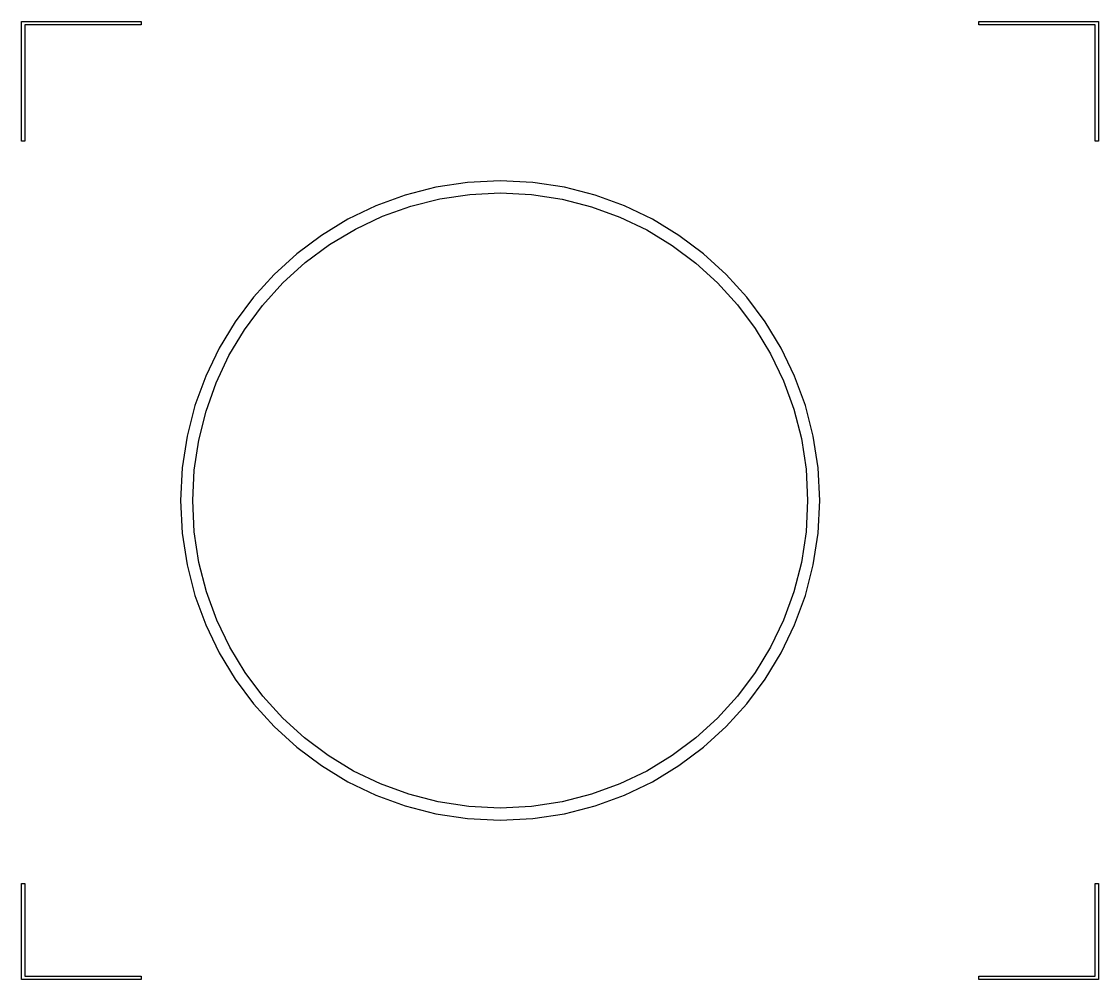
# Model space of a CAD drawing. Extents: x 0 to 9, y 0 to 8.
import ezdxf

# ---------------------------------------------------------------- set-up
doc = ezdxf.new("R2010")
doc.units = 0
doc.layers.add('Layer_1', color=7, linetype='CONTINUOUS')

msp = doc.modelspace()

# ---------------------------------------------------------------- linework, layer by layer
at = {"layer": 'Layer_1', "color": 7}
for points in [[(1.000015, 7.999999), (1.000015, 7.971613), (0.028332, 7.971613), (0.028332, 6.999984), (0, 6.999984), (0, 7.985778), (0, 7.999999), (1.000015, 7.999999), (1.000015, 7.999999)], [(9, 7.999999), (9, 6.999984), (8.971668, 6.999984), (8.971668, 7.971613), (7.999984, 7.971613), (7.999984, 7.999999), (9, 7.999999), (9, 7.999999)], [(0.028332, 0.799978), (0.028332, 0.028332), (1.000015, 0.028332), (1.000015, 0), (0, 0), (0, 0.799978), (0.028332, 0.799978), (0.028332, 0.799978)], [(8.99999, 0.799978), (8.99999, 0), (7.999977, 0), (7.999977, 0.028332), (8.971658, 0.028332), (8.971658, 0.799978), (8.99999, 0.799978), (8.99999, 0.799978)]]:
    msp.add_lwpolyline(points, close=True, dxfattribs=at)
for points in [[(3.999971, 6.670632), (3.726956, 6.656841), (3.461818, 6.616364), (3.205903, 6.550544), (2.960552, 6.460725), (2.727109, 6.348251), (2.506919, 6.214464), (2.301323, 6.060708), (2.111666, 5.888327), (1.93929, 5.698665), (1.785539, 5.493064), (1.651757, 5.272869), (1.539286, 5.039422), (1.449471, 4.794068), (1.383654, 4.53815), (1.343178, 4.273011), (1.329388, 3.999995), (1.343178, 3.726978), (1.383654, 3.461839), (1.449471, 3.205921), (1.539286, 2.960567), (1.651757, 2.72712), (1.785539, 2.506925), (1.93929, 2.301324), (2.111666, 2.111662), (2.301323, 1.939281), (2.506919, 1.785525), (2.727109, 1.651738), (2.960552, 1.539264), (3.205903, 1.449445), (3.461818, 1.383625), (3.726956, 1.343148), (3.999971, 1.329357), (4.272987, 1.343148), (4.538126, 1.383625), (4.794045, 1.449445), (5.039399, 1.539264), (5.272845, 1.651738), (5.493041, 1.785525), (5.698641, 1.939281), (5.888304, 2.111662), (6.060685, 2.301324), (6.21444, 2.506925), (6.348227, 2.72712), (6.460702, 2.960567), (6.550521, 3.205921), (6.616341, 3.461839), (6.656818, 3.726978), (6.670609, 3.999995), (6.656818, 4.273011), (6.616341, 4.53815), (6.550521, 4.794068), (6.460702, 5.039422), (6.348227, 5.272869), (6.21444, 5.493064), (6.060685, 5.698665), (5.888304, 5.888327), (5.698641, 6.060708), (5.493041, 6.214464), (5.272845, 6.348251), (5.039399, 6.460725), (4.794045, 6.550544), (4.538126, 6.616364), (4.272987, 6.656841), (3.999971, 6.670632), (3.999971, 6.670632)], [(4.000027, 6.569474), (4.262738, 6.556206), (4.517861, 6.517267), (4.764102, 6.453949), (5.000172, 6.367543), (5.224777, 6.259342), (5.436627, 6.130637), (5.634431, 5.982719), (5.816896, 5.81688), (5.982731, 5.634411), (6.130645, 5.436604), (6.259346, 5.224751), (6.367542, 5.000143), (6.453943, 4.764072), (6.517255, 4.517829), (6.556189, 4.262706), (6.569452, 3.999995), (6.556184, 3.737287), (6.517246, 3.482168), (6.45393, 3.23593), (6.367527, 2.999863), (6.259328, 2.77526), (6.130626, 2.563411), (5.982712, 2.365609), (5.816877, 2.183145), (5.634412, 2.017309), (5.43661, 1.869395), (5.224762, 1.740693), (5.000158, 1.632495), (4.764092, 1.546092), (4.517853, 1.482776), (4.262734, 1.443838), (4.000027, 1.430569), (3.737315, 1.443832), (3.482192, 1.482766), (3.235949, 1.546079), (2.999878, 1.632479), (2.77527, 1.740675), (2.563417, 1.869376), (2.36561, 2.01729), (2.183142, 2.183125), (2.017303, 2.365591), (1.869385, 2.563394), (1.740679, 2.775244), (1.632478, 2.99985), (1.546073, 3.235919), (1.482755, 3.482161), (1.443816, 3.737283), (1.430547, 3.999995), (1.443118, 4.253957), (1.480371, 4.503618), (1.541607, 4.747293), (1.62613, 4.983296), (1.733241, 5.209943), (1.862242, 5.425549), (2.012435, 5.62843), (2.183123, 5.816899), (2.371592, 5.987587), (2.574472, 6.13778), (2.790078, 6.266781), (3.016725, 6.373891), (3.252729, 6.458414), (3.496403, 6.519651), (3.746064, 6.556903), (4.000027, 6.569474), (4.000027, 6.569474)]]:
    msp.add_lwpolyline(points, dxfattribs=at)

doc.saveas('drawing.dxf')
